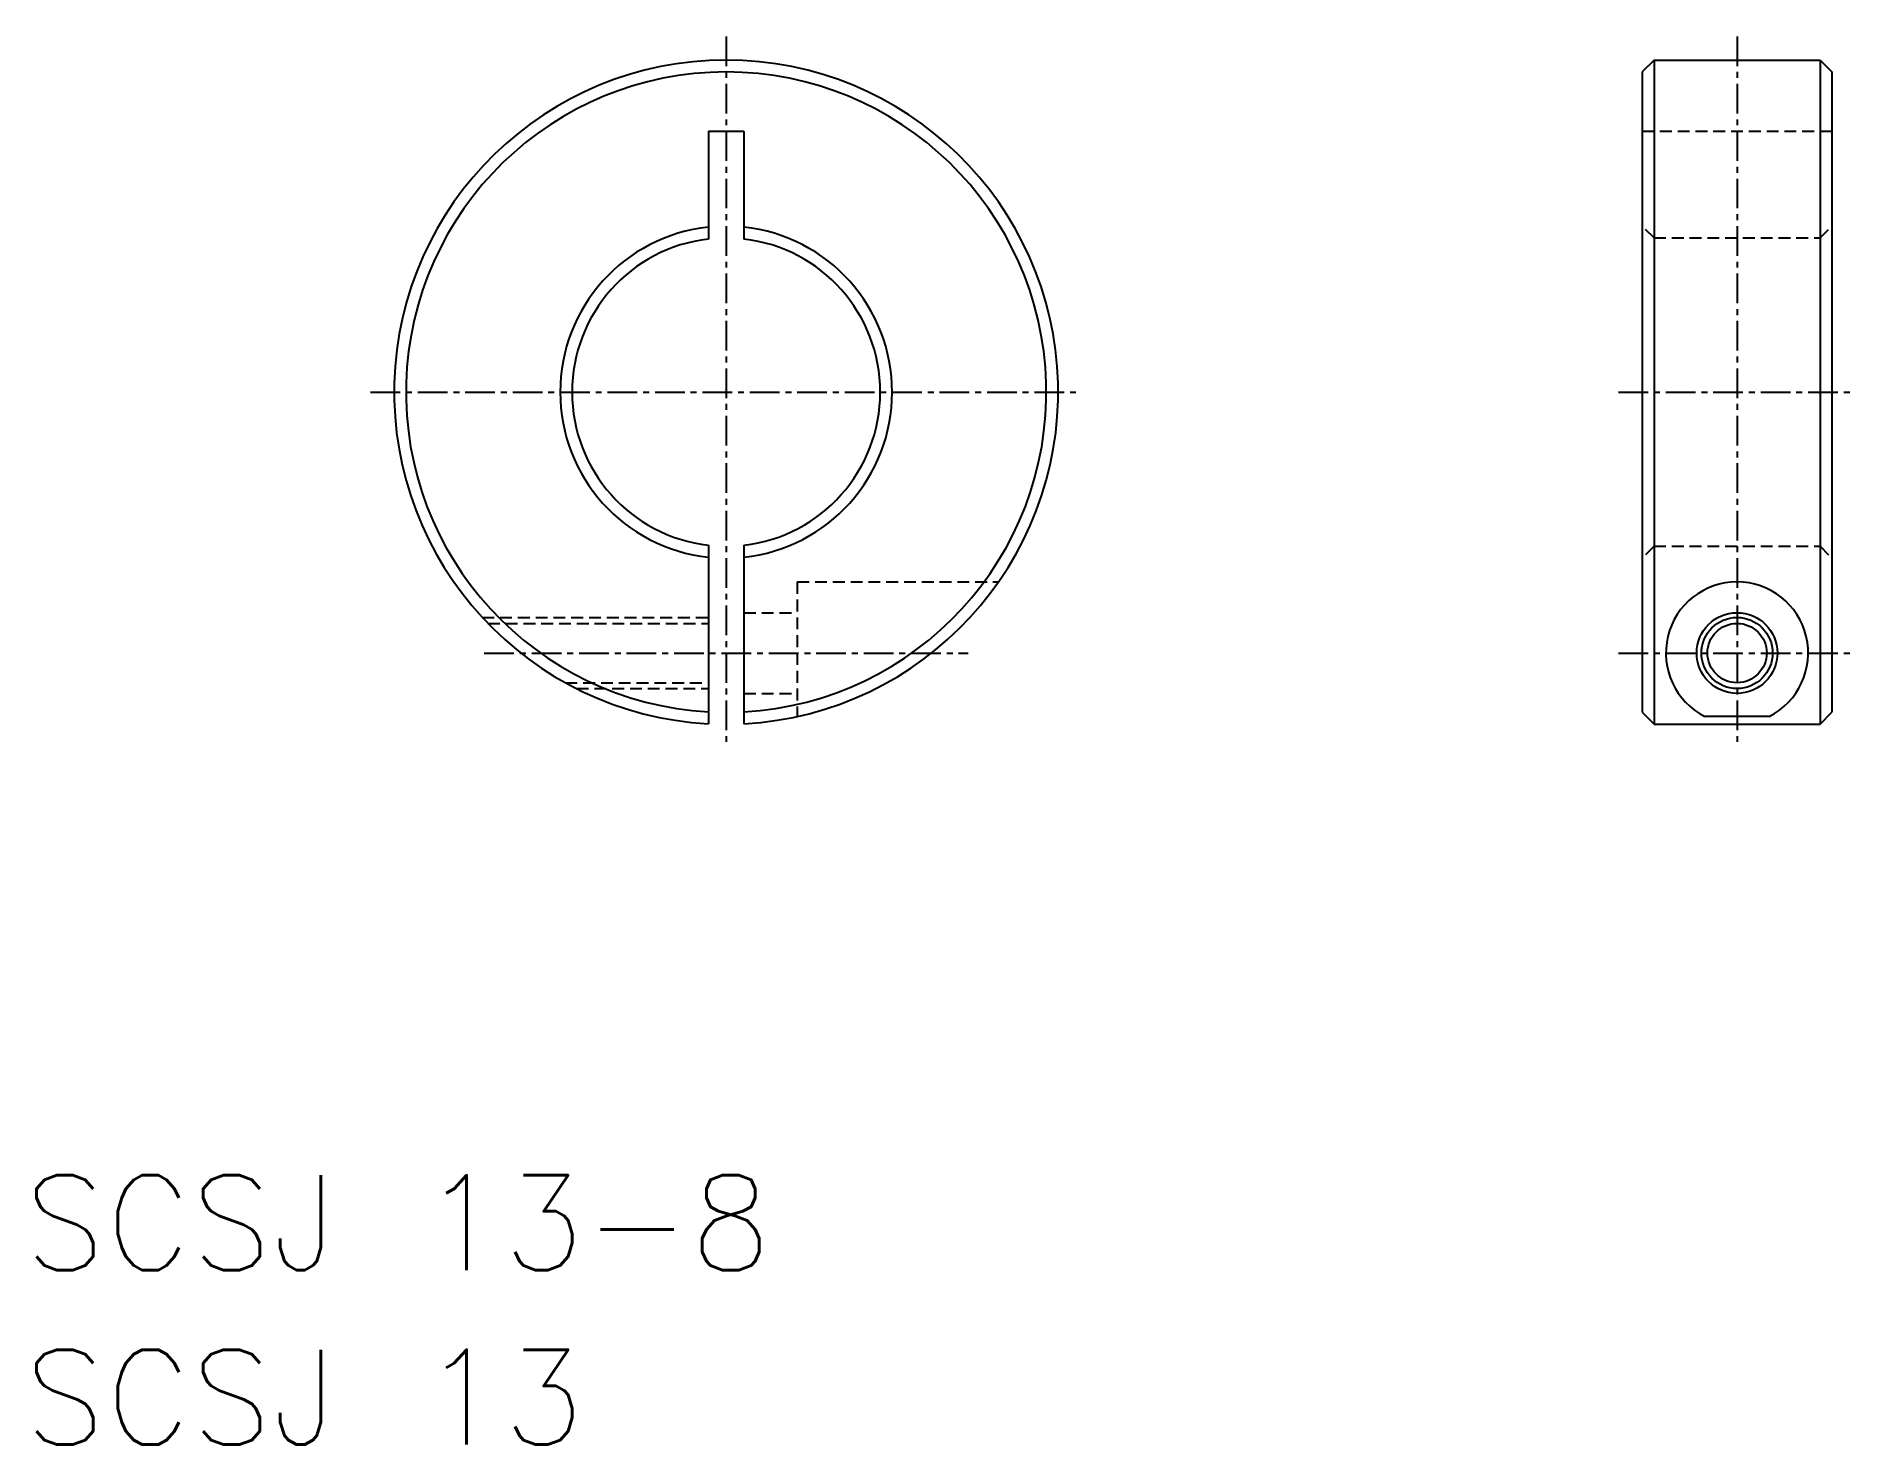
# Model space of a CAD drawing. Extents: x 383.4 to 460.2, y 56.1 to 115.5.
import ezdxf

# ---------------------------------------------------------------- set-up
doc = ezdxf.new("R2010")
doc.units = 0
doc.linetypes.add('CENTER', pattern=[2, 1.25, -0.25, 0.25, -0.25])
doc.linetypes.add('DASHED', pattern=[0.75, 0.5, -0.25])
doc.layers.get('0').update_dxf_attribs({"linetype": 'CONTINUOUS'})
doc.layers.add('CENTER', color=1, linetype='CENTER')
doc.styles.get("Standard").update_dxf_attribs({"font": 'txt.shx', "bigfont": 'bigfont.shx'})

msp = doc.modelspace()

# ---------------------------------------------------------------- linework, layer by layer
at = {"color": 7, "linetype": 'CONTINUOUS'}
for p, q in [((451.655, 114.466), (451.155, 113.966)), ((451.655, 114.466), (458.655, 114.466)), ((451.655, 114.466), (451.655, 86.466)), ((458.655, 114.466), (459.155, 113.966)), ((458.655, 114.466), (458.655, 86.466)), ((451.155, 113.966), (451.155, 86.966)), ((459.155, 113.966), (459.155, 86.966)), ((411.778, 111.466), (411.778, 106.922)), ((411.778, 111.466), (413.278, 111.466)), ((413.278, 111.466), (413.278, 106.922)), ((411.778, 94.009), (411.778, 86.486)), ((413.278, 94.009), (413.278, 86.486)), ((451.155, 86.966), (451.655, 86.466)), ((456.514, 86.791), (453.797, 86.791)), ((458.655, 86.466), (459.155, 86.966)), ((451.655, 86.466), (458.655, 86.466))]:
    msp.add_line(p, q, dxfattribs=at)
at = {"color": 3, "linetype": 'DASHED'}
for p, q in [((451.155, 111.466), (459.155, 111.466)), ((451.655, 106.966), (451.155, 107.466)), ((458.655, 106.966), (459.155, 107.466)), ((451.655, 106.966), (458.655, 106.966)), ((451.655, 93.966), (451.155, 93.466)), ((451.655, 93.966), (458.655, 93.966)), ((458.655, 93.966), (459.155, 93.466)), ((415.528, 92.466), (415.528, 86.791)), ((415.528, 92.466), (424.017, 92.466)), ((402.245, 90.966), (411.778, 90.966)), ((402.481, 90.716), (411.778, 90.716)), ((413.278, 91.166), (415.528, 91.166)), ((405.75, 88.216), (411.778, 88.216)), ((406.223, 87.966), (411.778, 87.966)), ((413.278, 87.766), (415.528, 87.766))]:
    msp.add_line(p, q, dxfattribs=at)
at = {"color": 7, "linetype": 'CONTINUOUS'}
for radius in [1.7, 1.25]:
    msp.add_circle((455.155, 89.466), radius, dxfattribs=at)
at = {"color": 3, "linetype": 'CONTINUOUS'}
msp.add_circle((455.155, 89.466), 1.5, dxfattribs=at)
at = {"color": 7, "linetype": 'CONTINUOUS'}
for centre, radius, start, end in [((412.528, 100.466), 14, 273.07089, 266.92911), ((412.528, 100.466), 13.5, 273.18474, 266.81526), ((412.528, 100.466), 7, 96.15064, 263.84936), ((412.528, 100.466), 7, 276.15064, 83.84936), ((412.528, 100.466), 6.5, 96.62581, 263.37419), ((412.528, 100.466), 6.5, 276.62581, 83.37419), ((455.155, 89.466), 3, 296.92524, 243.07476)]:
    msp.add_arc(centre, radius, start, end, dxfattribs=at)
at = {"layer": 'CENTER', "color": 1, "linetype": 'CENTER'}
for p, q in [((412.528, 115.466), (412.528, 85.466)), ((455.155, 115.466), (455.155, 85.466)), ((397.528, 100.466), (427.528, 100.466)), ((450.155, 100.466), (460.155, 100.466)), ((402.33, 89.466), (422.726, 89.466)), ((450.155, 89.466), (460.155, 89.466))]:
    msp.add_line(p, q, dxfattribs=at)

# ---------------------------------------------------------------- texts
at = {"color": 7, "linetype": 'CONTINUOUS'}
for s, p in [('SCSJ 13-8', (382.927, 63.45)), ('SCSJ 13', (382.927, 56.09))]:
    msp.add_text(s, height=4, dxfattribs=at).set_placement(p)

doc.saveas('drawing.dxf')
